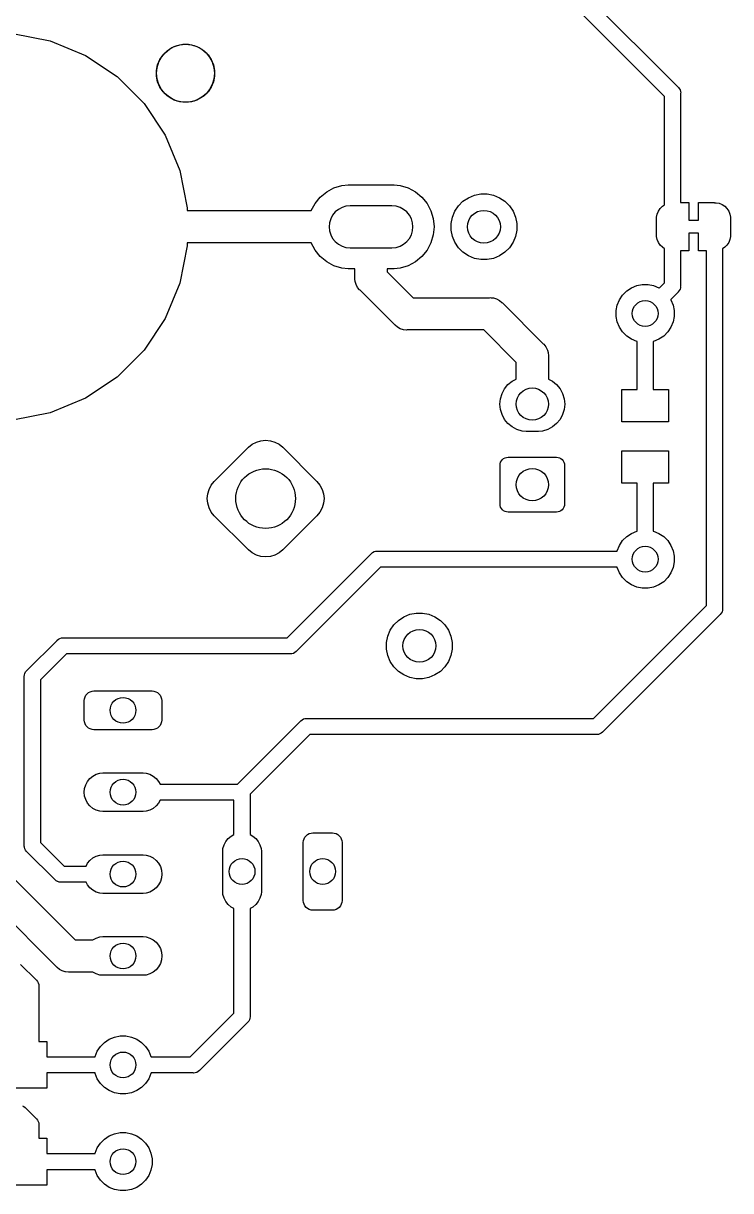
# Model space of a CAD drawing. Extents: x 5 to 6.74, y -5.6 to -2.91.
# Drawn here: x 5.875 to 6.738, y -5.508 to -4.082 of the extents above; entities that cross this region are included whole.
import ezdxf

# ---------------------------------------------------------------- set-up
doc = ezdxf.new("R2010")
doc.units = 0
doc.header["$MEASUREMENT"] = 0
doc.layers.add('BLACK', color=7, linetype='CONTINUOUS')

msp = doc.modelspace()

# ---------------------------------------------------------------- linework, layer by layer
at = {"layer": 'BLACK', "linetype": 'CONTINUOUS'}
for p, q in [((6.41872, -3.9048), (6.67394, -4.16002)), ((6.65748, -4.1714), (6.40734, -3.92126)), ((5.86185, -4.09449), (5.90749, -4.10357)), ((5.90749, -4.10357), (5.95048, -4.12137)), ((6.04527, -4.12064), (6.05021, -4.11571)), ((6.05021, -4.11571), (6.05601, -4.11183)), ((6.05601, -4.11183), (6.06246, -4.10916)), ((6.06246, -4.10916), (6.06931, -4.1078)), ((6.06931, -4.1078), (6.07629, -4.1078)), ((6.07629, -4.1078), (6.08313, -4.10916)), ((6.08313, -4.10916), (6.08958, -4.11183)), ((6.08958, -4.11183), (6.09538, -4.11571)), ((6.09538, -4.11571), (6.10032, -4.12064)), ((5.95048, -4.12137), (5.98916, -4.14722)), ((6.03736, -4.13974), (6.03872, -4.13289)), ((6.03872, -4.13289), (6.04139, -4.12644)), ((6.04139, -4.12644), (6.04527, -4.12064)), ((6.10032, -4.12064), (6.1042, -4.12644)), ((6.1042, -4.12644), (6.10687, -4.13289)), ((6.10687, -4.13289), (6.10823, -4.13974)), ((5.98916, -4.14722), (6.02207, -4.18013)), ((6.03736, -4.14672), (6.03736, -4.13974)), ((6.03872, -4.15356), (6.03736, -4.14672)), ((6.10823, -4.14672), (6.10687, -4.15356)), ((6.10823, -4.13974), (6.10823, -4.14672)), ((6.04139, -4.16001), (6.03872, -4.15356)), ((6.04527, -4.16582), (6.04139, -4.16001)), ((6.1042, -4.16001), (6.10032, -4.16582)), ((6.10687, -4.15356), (6.1042, -4.16001)), ((6.67394, -4.16002), (6.67432, -4.16033)), ((6.67432, -4.16033), (6.67462, -4.1607)), ((6.67462, -4.1607), (6.67555, -4.16183)), ((6.67555, -4.16183), (6.67646, -4.16354)), ((6.05021, -4.17075), (6.04527, -4.16582)), ((6.05601, -4.17463), (6.05021, -4.17075)), ((6.06246, -4.1773), (6.05601, -4.17463)), ((6.08958, -4.17463), (6.08313, -4.1773)), ((6.09538, -4.17075), (6.08958, -4.17463)), ((6.10032, -4.16582), (6.09538, -4.17075)), ((6.65748, -4.30388), (6.65748, -4.1714)), ((6.67646, -4.16354), (6.67702, -4.16539)), ((6.67702, -4.16539), (6.67721, -4.16732)), ((6.67721, -4.16732), (6.67717, -4.16781)), ((6.67717, -4.16781), (6.67717, -4.30118)), ((6.02207, -4.18013), (6.04792, -4.21882)), ((6.06931, -4.17866), (6.06246, -4.1773)), ((6.07629, -4.17866), (6.06931, -4.17866)), ((6.08313, -4.1773), (6.07629, -4.17866)), ((6.04792, -4.21882), (6.06573, -4.26181)), ((6.06573, -4.26181), (6.0748, -4.30744)), ((6.23726, -4.29434), (6.24505, -4.28795)), ((6.24505, -4.28795), (6.25394, -4.28319)), ((6.25394, -4.28319), (6.26359, -4.28027)), ((6.26359, -4.28027), (6.27111, -4.27953)), ((6.27111, -4.27953), (6.32732, -4.27953)), ((6.32732, -4.27953), (6.33484, -4.28027)), ((6.33484, -4.28027), (6.34448, -4.28319)), ((6.34448, -4.28319), (6.35338, -4.28795)), ((6.35338, -4.28795), (6.36117, -4.29434)), ((6.42532, -4.29217), (6.43306, -4.29063)), ((6.43306, -4.29063), (6.44096, -4.29063)), ((6.44096, -4.29063), (6.4487, -4.29217)), ((6.22611, -4.31102), (6.23086, -4.30214)), ((6.23086, -4.30214), (6.23726, -4.29434)), ((6.27362, -4.30512), (6.26863, -4.30561)), ((6.3248, -4.30512), (6.27362, -4.30512)), ((6.3298, -4.30561), (6.3248, -4.30512)), ((6.36117, -4.29434), (6.36756, -4.30214)), ((6.36756, -4.30214), (6.37232, -4.31103)), ((6.40149, -4.31172), (6.40588, -4.30516)), ((6.40588, -4.30516), (6.41146, -4.29958)), ((6.41146, -4.29958), (6.41802, -4.29519)), ((6.41802, -4.29519), (6.42532, -4.29217)), ((6.4487, -4.29217), (6.45599, -4.29519)), ((6.45599, -4.29519), (6.46256, -4.29958)), ((6.46256, -4.29958), (6.46814, -4.30516)), ((6.46814, -4.30516), (6.47253, -4.31172)), ((6.65483, -4.30565), (6.65748, -4.30388)), ((6.67717, -4.30118), (6.68701, -4.30118)), ((6.68701, -4.30118), (6.68701, -4.32283)), ((6.69882, -4.32283), (6.69882, -4.30118)), ((6.69882, -4.30118), (6.7185, -4.30118)), ((6.7185, -4.30118), (6.7185, -4.30128)), ((6.7185, -4.30128), (6.72043, -4.30128)), ((6.72043, -4.30128), (6.72422, -4.30203)), ((6.72422, -4.30203), (6.72778, -4.30351)), ((6.72778, -4.30351), (6.73099, -4.30565)), ((6.0748, -4.30744), (6.0748, -4.31102)), ((6.0748, -4.31102), (6.22611, -4.31102)), ((6.25234, -4.31649), (6.24998, -4.32092)), ((6.25553, -4.31261), (6.25234, -4.31649)), ((6.2594, -4.30943), (6.25553, -4.31261)), ((6.26383, -4.30707), (6.2594, -4.30943)), ((6.26863, -4.30561), (6.26383, -4.30707)), ((6.3346, -4.30707), (6.3298, -4.30561)), ((6.33902, -4.30943), (6.3346, -4.30707)), ((6.3429, -4.31261), (6.33902, -4.30943)), ((6.34608, -4.31649), (6.3429, -4.31261)), ((6.34845, -4.32092), (6.34608, -4.31649)), ((6.37232, -4.31103), (6.37524, -4.32068)), ((6.39693, -4.32676), (6.39847, -4.31902)), ((6.39847, -4.31902), (6.40149, -4.31172)), ((6.47253, -4.31172), (6.47555, -4.31902)), ((6.47555, -4.31902), (6.47709, -4.32676)), ((6.64773, -4.31894), (6.64849, -4.31515)), ((6.64773, -4.32087), (6.64773, -4.31894)), ((6.64849, -4.31515), (6.64996, -4.31159)), ((6.64996, -4.31159), (6.65211, -4.30838)), ((6.65211, -4.30838), (6.65483, -4.30565)), ((6.73099, -4.30565), (6.73372, -4.30838)), ((6.73372, -4.30838), (6.73586, -4.31159)), ((6.73586, -4.31159), (6.73734, -4.31515)), ((6.73734, -4.31515), (6.73809, -4.31894)), ((6.73809, -4.31894), (6.73809, -4.32087)), ((6.24852, -4.32572), (6.24803, -4.33071)), ((6.24803, -4.33071), (6.24852, -4.3357)), ((6.24998, -4.32092), (6.24852, -4.32572)), ((6.3499, -4.32572), (6.34845, -4.32092)), ((6.35039, -4.33071), (6.3499, -4.32572)), ((6.3499, -4.3357), (6.35039, -4.33071)), ((6.37524, -4.32068), (6.37623, -4.33071)), ((6.37623, -4.33071), (6.37524, -4.34074)), ((6.39693, -4.33466), (6.39693, -4.32676)), ((6.47709, -4.32676), (6.47709, -4.33466)), ((6.64764, -4.34055), (6.64764, -4.32087)), ((6.64764, -4.32087), (6.64773, -4.32087)), ((6.68701, -4.32283), (6.69882, -4.32283)), ((6.73809, -4.32087), (6.73819, -4.32087)), ((6.73819, -4.32087), (6.73819, -4.34055)), ((6.24852, -4.3357), (6.24998, -4.3405)), ((6.24998, -4.3405), (6.25234, -4.34493)), ((6.25234, -4.34493), (6.25553, -4.3488)), ((6.3429, -4.3488), (6.34608, -4.34493)), ((6.34608, -4.34493), (6.34845, -4.3405)), ((6.34845, -4.3405), (6.3499, -4.3357)), ((6.37524, -4.34074), (6.37232, -4.35039)), ((6.39847, -4.3424), (6.39693, -4.33466)), ((6.40149, -4.34969), (6.39847, -4.3424)), ((6.47555, -4.3424), (6.47253, -4.34969)), ((6.47709, -4.33466), (6.47555, -4.3424)), ((6.64773, -4.34055), (6.64764, -4.34055)), ((6.64773, -4.34248), (6.64773, -4.34055)), ((6.64849, -4.34627), (6.64773, -4.34248)), ((6.64996, -4.34983), (6.64849, -4.34627)), ((6.69882, -4.33858), (6.68701, -4.33858)), ((6.68701, -4.33858), (6.68701, -4.36024)), ((6.69882, -4.36024), (6.69882, -4.33858)), ((6.73734, -4.34627), (6.73586, -4.34983)), ((6.73809, -4.34248), (6.73734, -4.34627)), ((6.73819, -4.34055), (6.73809, -4.34055)), ((6.73809, -4.34055), (6.73809, -4.34248)), ((6.0748, -4.35397), (6.06573, -4.39961)), ((6.22611, -4.35039), (6.0748, -4.35039)), ((6.0748, -4.35039), (6.0748, -4.35397)), ((6.23086, -4.35928), (6.22611, -4.35039)), ((6.23726, -4.36707), (6.23086, -4.35928)), ((6.25553, -4.3488), (6.2594, -4.35199)), ((6.2594, -4.35199), (6.26383, -4.35435)), ((6.26383, -4.35435), (6.26863, -4.35581)), ((6.26863, -4.35581), (6.27362, -4.3563)), ((6.27362, -4.3563), (6.3248, -4.3563)), ((6.3248, -4.3563), (6.3298, -4.35581)), ((6.3298, -4.35581), (6.3346, -4.35435)), ((6.3346, -4.35435), (6.33902, -4.35199)), ((6.33902, -4.35199), (6.3429, -4.3488)), ((6.36756, -4.35928), (6.36117, -4.36707)), ((6.37232, -4.35039), (6.36756, -4.35928)), ((6.40588, -4.35626), (6.40149, -4.34969)), ((6.41146, -4.36184), (6.40588, -4.35626)), ((6.41802, -4.36623), (6.41146, -4.36184)), ((6.46256, -4.36184), (6.45599, -4.36623)), ((6.46814, -4.35626), (6.46256, -4.36184)), ((6.47253, -4.34969), (6.46814, -4.35626)), ((6.65211, -4.35304), (6.64996, -4.34983)), ((6.65483, -4.35577), (6.65211, -4.35304)), ((6.65748, -4.35754), (6.65483, -4.35577)), ((6.65748, -4.39907), (6.65748, -4.35754)), ((6.68701, -4.36024), (6.67717, -4.36024)), ((6.67717, -4.36024), (6.67717, -4.40267)), ((6.70866, -4.36024), (6.69882, -4.36024)), ((6.70866, -4.79317), (6.70866, -4.36024)), ((6.73099, -4.35577), (6.72835, -4.35754)), ((6.72835, -4.35754), (6.72835, -4.79676)), ((6.73372, -4.35304), (6.73099, -4.35577)), ((6.73586, -4.34983), (6.73372, -4.35304)), ((6.24505, -4.37347), (6.23726, -4.36707)), ((6.25394, -4.37822), (6.24505, -4.37347)), ((6.35338, -4.37347), (6.34448, -4.37822)), ((6.36117, -4.36707), (6.35338, -4.37347)), ((6.42532, -4.36925), (6.41802, -4.36623)), ((6.43306, -4.37079), (6.42532, -4.36925)), ((6.44096, -4.37079), (6.43306, -4.37079)), ((6.4487, -4.36925), (6.44096, -4.37079)), ((6.45599, -4.36623), (6.4487, -4.36925)), ((6.26359, -4.38115), (6.25394, -4.37822)), ((6.27111, -4.38189), (6.26359, -4.38115)), ((6.27953, -4.38189), (6.27111, -4.38189)), ((6.27953, -4.39273), (6.27953, -4.38189)), ((6.32732, -4.38189), (6.3189, -4.38189)), ((6.3189, -4.38189), (6.3189, -4.38555)), ((6.3189, -4.38555), (6.35067, -4.41732)), ((6.33484, -4.38115), (6.32732, -4.38189)), ((6.34448, -4.37822), (6.33484, -4.38115)), ((6.06573, -4.39961), (6.04792, -4.4426)), ((6.27943, -4.3937), (6.27953, -4.39273)), ((6.27953, -4.39467), (6.27943, -4.3937)), ((6.27981, -4.39756), (6.27953, -4.39467)), ((6.28094, -4.40127), (6.27981, -4.39756)), ((6.28277, -4.40469), (6.28094, -4.40127)), ((6.28523, -4.40769), (6.28277, -4.40469)), ((6.61707, -4.40521), (6.62352, -4.40254)), ((6.62352, -4.40254), (6.63037, -4.40118)), ((6.63037, -4.40118), (6.63735, -4.40118)), ((6.63735, -4.40118), (6.64419, -4.40254)), ((6.64419, -4.40254), (6.65064, -4.40521)), ((6.65106, -4.40549), (6.65748, -4.39907)), ((6.67702, -4.40508), (6.67646, -4.40693)), ((6.67717, -4.40363), (6.67702, -4.40508)), ((6.67717, -4.40267), (6.67721, -4.40315)), ((6.67721, -4.40315), (6.67717, -4.40363)), ((6.28598, -4.4083), (6.28523, -4.40769)), ((6.32792, -4.45024), (6.28598, -4.4083)), ((6.35067, -4.41732), (6.44391, -4.41732)), ((6.44391, -4.41732), (6.44488, -4.41723)), ((6.44488, -4.41723), (6.44585, -4.41732)), ((6.44585, -4.41732), (6.44874, -4.41761)), ((6.44874, -4.41761), (6.45245, -4.41873)), ((6.45245, -4.41873), (6.45587, -4.42056)), ((6.60246, -4.41983), (6.60634, -4.41403)), ((6.60634, -4.41403), (6.61127, -4.40909)), ((6.61127, -4.40909), (6.61707, -4.40521)), ((6.65064, -4.40521), (6.65106, -4.40549)), ((6.67394, -4.41045), (6.66498, -4.41941)), ((6.67432, -4.41014), (6.67394, -4.41045)), ((6.67555, -4.40864), (6.67432, -4.41014)), ((6.67646, -4.40693), (6.67555, -4.40864)), ((6.45587, -4.42056), (6.45887, -4.42302)), ((6.45887, -4.42302), (6.45949, -4.42377)), ((6.45949, -4.42377), (6.5093, -4.47359)), ((6.59843, -4.43312), (6.59979, -4.42628)), ((6.59843, -4.4401), (6.59843, -4.43312)), ((6.59979, -4.42628), (6.60246, -4.41983)), ((6.66498, -4.41941), (6.66526, -4.41983)), ((6.66526, -4.41983), (6.66793, -4.42628)), ((6.66793, -4.42628), (6.66929, -4.43312)), ((6.66929, -4.43312), (6.66929, -4.4401)), ((6.04792, -4.4426), (6.02207, -4.48129)), ((6.59979, -4.44695), (6.59843, -4.4401)), ((6.60246, -4.4534), (6.59979, -4.44695)), ((6.66793, -4.44695), (6.66526, -4.4534)), ((6.66929, -4.4401), (6.66793, -4.44695)), ((6.32853, -4.45099), (6.32792, -4.45024)), ((6.33153, -4.45345), (6.32853, -4.45099)), ((6.33495, -4.45528), (6.33153, -4.45345)), ((6.33866, -4.45641), (6.33495, -4.45528)), ((6.34252, -4.45679), (6.33866, -4.45641)), ((6.34349, -4.45669), (6.34252, -4.45679)), ((6.43673, -4.45669), (6.34349, -4.45669)), ((6.47638, -4.49634), (6.43673, -4.45669)), ((6.60634, -4.4592), (6.60246, -4.4534)), ((6.61127, -4.46414), (6.60634, -4.4592)), ((6.66138, -4.4592), (6.65645, -4.46414)), ((6.66526, -4.4534), (6.66138, -4.4592)), ((6.5093, -4.47359), (6.51005, -4.4742)), ((6.51005, -4.4742), (6.51251, -4.4772)), ((6.61707, -4.46801), (6.61127, -4.46414)), ((6.62352, -4.47069), (6.61707, -4.46801)), ((6.62402, -4.47078), (6.62352, -4.47069)), ((6.62402, -4.52953), (6.62402, -4.47078)), ((6.64419, -4.47069), (6.6437, -4.47078)), ((6.6437, -4.47078), (6.6437, -4.52953)), ((6.65064, -4.46801), (6.64419, -4.47069)), ((6.65645, -4.46414), (6.65064, -4.46801)), ((6.02207, -4.48129), (5.98916, -4.51419)), ((6.51251, -4.4772), (6.51434, -4.48062)), ((6.51434, -4.48062), (6.51454, -4.48129)), ((6.51454, -4.48129), (6.51546, -4.48433)), ((6.51546, -4.48433), (6.51584, -4.48819)), ((6.51584, -4.48819), (6.51575, -4.48916)), ((6.51575, -4.48916), (6.51575, -4.51666)), ((6.47638, -4.51666), (6.47638, -4.49634)), ((5.98916, -4.51419), (5.95048, -4.54004)), ((6.47148, -4.51928), (6.47638, -4.51666)), ((6.51575, -4.51666), (6.52065, -4.51928)), ((6.45909, -4.53438), (6.4622, -4.52856)), ((6.4622, -4.52856), (6.46638, -4.52347)), ((6.46638, -4.52347), (6.47148, -4.51928)), ((6.52065, -4.51928), (6.52575, -4.52347)), ((6.52575, -4.52347), (6.52993, -4.52856)), ((6.52993, -4.52856), (6.53304, -4.53438)), ((6.60531, -4.5689), (6.60531, -4.52953)), ((6.60531, -4.52953), (6.62402, -4.52953)), ((6.6437, -4.52953), (6.6624, -4.52953)), ((6.6624, -4.52953), (6.6624, -4.5689)), ((5.95048, -4.54004), (5.90749, -4.55785)), ((6.45653, -4.54724), (6.45718, -4.54068)), ((6.45718, -4.5538), (6.45653, -4.54724)), ((6.45718, -4.54068), (6.45909, -4.53438)), ((6.53304, -4.53438), (6.53495, -4.54068)), ((6.53495, -4.54068), (6.53559, -4.54724)), ((6.53559, -4.54724), (6.53495, -4.5538)), ((5.90749, -4.55785), (5.86185, -4.56693)), ((6.45909, -4.56011), (6.45718, -4.5538)), ((6.4622, -4.56593), (6.45909, -4.56011)), ((6.53304, -4.56011), (6.52993, -4.56593)), ((6.53495, -4.5538), (6.53304, -4.56011)), ((6.46638, -4.57102), (6.4622, -4.56593)), ((6.47148, -4.5752), (6.46638, -4.57102)), ((6.47729, -4.57831), (6.47148, -4.5752)), ((6.52065, -4.5752), (6.51484, -4.57831)), ((6.52575, -4.57102), (6.52065, -4.5752)), ((6.52993, -4.56593), (6.52575, -4.57102)), ((6.6624, -4.5689), (6.60531, -4.5689)), ((6.4836, -4.58022), (6.47729, -4.57831)), ((6.48851, -4.58071), (6.4836, -4.58022)), ((6.50361, -4.58071), (6.48851, -4.58071)), ((6.50853, -4.58022), (6.50361, -4.58071)), ((6.51484, -4.57831), (6.50853, -4.58022)), ((6.10792, -4.64181), (6.14968, -4.60005)), ((6.14968, -4.60005), (6.15416, -4.59638)), ((6.15416, -4.59638), (6.15926, -4.59365)), ((6.15926, -4.59365), (6.1648, -4.59197)), ((6.1648, -4.59197), (6.17056, -4.5914)), ((6.17056, -4.5914), (6.17632, -4.59197)), ((6.17632, -4.59197), (6.18186, -4.59365)), ((6.18186, -4.59365), (6.18697, -4.59638)), ((6.18697, -4.59638), (6.19144, -4.60005)), ((6.19144, -4.60005), (6.2332, -4.64181)), ((6.60531, -4.6437), (6.60531, -4.60433)), ((6.60531, -4.60433), (6.6624, -4.60433)), ((6.6624, -4.60433), (6.6624, -4.6437)), ((6.45688, -4.62013), (6.45744, -4.61828)), ((6.45744, -4.61828), (6.45835, -4.61658)), ((6.45835, -4.61658), (6.45958, -4.61509)), ((6.45958, -4.61509), (6.46107, -4.61386)), ((6.46107, -4.61386), (6.46277, -4.61295)), ((6.46277, -4.61295), (6.46462, -4.61239)), ((6.46462, -4.61239), (6.46654, -4.6122)), ((6.46654, -4.6122), (6.52559, -4.6122)), ((6.52559, -4.6122), (6.52751, -4.61239)), ((6.52751, -4.61239), (6.52936, -4.61295)), ((6.52936, -4.61295), (6.53106, -4.61386)), ((6.53106, -4.61386), (6.53255, -4.61509)), ((6.53255, -4.61509), (6.53377, -4.61658)), ((6.53377, -4.61658), (6.53468, -4.61828)), ((6.53468, -4.61828), (6.53524, -4.62013)), ((6.45669, -4.62205), (6.45688, -4.62013)), ((6.45669, -4.66929), (6.45669, -4.62205)), ((6.53524, -4.62013), (6.53543, -4.62205)), ((6.53543, -4.62205), (6.53543, -4.66929)), ((6.10152, -4.65139), (6.10425, -4.64628)), ((6.10425, -4.64628), (6.10792, -4.64181)), ((6.2332, -4.64181), (6.23687, -4.64628)), ((6.23687, -4.64628), (6.2396, -4.65139)), ((6.62402, -4.6437), (6.60531, -4.6437)), ((6.62402, -4.70244), (6.62402, -4.6437)), ((6.6624, -4.6437), (6.6437, -4.6437)), ((6.6437, -4.6437), (6.6437, -4.70244)), ((6.09928, -4.66269), (6.09984, -4.65693)), ((6.09984, -4.65693), (6.10152, -4.65139)), ((6.2396, -4.65139), (6.24128, -4.65693)), ((6.24128, -4.65693), (6.24185, -4.66269)), ((6.09984, -4.66845), (6.09928, -4.66269)), ((6.10152, -4.67399), (6.09984, -4.66845)), ((6.10425, -4.67909), (6.10152, -4.67399)), ((6.2396, -4.67399), (6.23687, -4.67909)), ((6.24128, -4.66845), (6.2396, -4.67399)), ((6.24185, -4.66269), (6.24128, -4.66845)), ((6.45688, -4.67121), (6.45669, -4.66929)), ((6.45744, -4.67306), (6.45688, -4.67121)), ((6.45835, -4.67476), (6.45744, -4.67306)), ((6.45958, -4.67625), (6.45835, -4.67476)), ((6.53377, -4.67476), (6.53255, -4.67625)), ((6.53468, -4.67306), (6.53377, -4.67476)), ((6.53524, -4.67121), (6.53468, -4.67306)), ((6.53543, -4.66929), (6.53524, -4.67121)), ((6.10792, -4.68357), (6.10425, -4.67909)), ((6.14968, -4.72532), (6.10792, -4.68357)), ((6.2332, -4.68357), (6.19144, -4.72532)), ((6.23687, -4.67909), (6.2332, -4.68357)), ((6.46107, -4.67748), (6.45958, -4.67625)), ((6.46277, -4.67838), (6.46107, -4.67748)), ((6.46462, -4.67894), (6.46277, -4.67838)), ((6.46654, -4.67913), (6.46462, -4.67894)), ((6.52559, -4.67913), (6.46654, -4.67913)), ((6.52751, -4.67894), (6.52559, -4.67913)), ((6.52936, -4.67838), (6.52751, -4.67894)), ((6.53106, -4.67748), (6.52936, -4.67838)), ((6.53255, -4.67625), (6.53106, -4.67748)), ((6.61707, -4.70521), (6.62352, -4.70254)), ((6.62352, -4.70254), (6.62402, -4.70244)), ((6.6437, -4.70244), (6.64419, -4.70254)), ((6.64419, -4.70254), (6.65064, -4.70521)), ((6.60246, -4.71983), (6.60634, -4.71403)), ((6.60634, -4.71403), (6.61127, -4.70909)), ((6.61127, -4.70909), (6.61707, -4.70521)), ((6.65064, -4.70521), (6.65645, -4.70909)), ((6.65645, -4.70909), (6.66138, -4.71403)), ((6.66138, -4.71403), (6.66526, -4.71983)), ((6.15416, -4.729), (6.14968, -4.72532)), ((6.15926, -4.73173), (6.15416, -4.729)), ((6.1648, -4.73341), (6.15926, -4.73173)), ((6.18186, -4.73173), (6.17632, -4.73341)), ((6.18697, -4.729), (6.18186, -4.73173)), ((6.19144, -4.72532), (6.18697, -4.729)), ((6.19671, -4.83268), (6.29939, -4.73)), ((6.29939, -4.73), (6.2997, -4.72962)), ((6.2997, -4.72962), (6.3012, -4.72839)), ((6.3012, -4.72839), (6.30291, -4.72748)), ((6.30291, -4.72748), (6.30476, -4.72691)), ((6.30476, -4.72691), (6.30621, -4.72677)), ((6.30621, -4.72677), (6.30669, -4.72672)), ((6.30621, -4.72677), (6.30621, -4.72677)), ((6.30669, -4.72672), (6.30718, -4.72677)), ((6.30718, -4.72677), (6.59969, -4.72677)), ((6.59969, -4.72677), (6.59979, -4.72628)), ((6.59979, -4.72628), (6.60246, -4.71983)), ((6.66526, -4.71983), (6.66793, -4.72628)), ((6.66793, -4.72628), (6.66929, -4.73312)), ((6.17056, -4.73397), (6.1648, -4.73341)), ((6.17632, -4.73341), (6.17056, -4.73397)), ((6.31077, -4.74646), (6.20809, -4.84914)), ((6.59969, -4.74646), (6.31077, -4.74646)), ((6.59979, -4.74695), (6.59969, -4.74646)), ((6.60246, -4.7534), (6.59979, -4.74695)), ((6.66793, -4.74695), (6.66526, -4.7534)), ((6.66929, -4.7401), (6.66793, -4.74695)), ((6.66929, -4.73312), (6.66929, -4.7401)), ((6.60634, -4.7592), (6.60246, -4.7534)), ((6.61127, -4.76414), (6.60634, -4.7592)), ((6.66138, -4.7592), (6.65645, -4.76414)), ((6.66526, -4.7534), (6.66138, -4.7592)), ((6.61707, -4.76801), (6.61127, -4.76414)), ((6.62352, -4.77069), (6.61707, -4.76801)), ((6.63037, -4.77205), (6.62352, -4.77069)), ((6.63735, -4.77205), (6.63037, -4.77205)), ((6.64419, -4.77069), (6.63735, -4.77205)), ((6.65064, -4.76801), (6.64419, -4.77069)), ((6.65645, -4.76414), (6.65064, -4.76801)), ((6.33928, -4.807), (6.34658, -4.80398)), ((6.34658, -4.80398), (6.35432, -4.80244)), ((6.35432, -4.80244), (6.36222, -4.80244)), ((6.36222, -4.80244), (6.36996, -4.80398)), ((6.36996, -4.80398), (6.37725, -4.807)), ((6.57073, -4.9311), (6.70866, -4.79317)), ((6.7255, -4.80424), (6.72512, -4.80455)), ((6.72673, -4.80274), (6.7255, -4.80424)), ((6.72764, -4.80103), (6.72673, -4.80274)), ((6.7282, -4.79917), (6.72764, -4.80103)), ((6.72835, -4.79773), (6.7282, -4.79917)), ((6.72835, -4.79676), (6.72839, -4.79724)), ((6.72839, -4.79724), (6.72835, -4.79773)), ((6.32275, -4.82354), (6.32714, -4.81697)), ((6.32714, -4.81697), (6.33272, -4.81139)), ((6.33272, -4.81139), (6.33928, -4.807)), ((6.37725, -4.807), (6.38382, -4.81139)), ((6.38382, -4.81139), (6.3894, -4.81697)), ((6.3894, -4.81697), (6.39379, -4.82354)), ((6.72512, -4.80455), (6.5821, -4.94756)), ((5.91944, -4.83338), (5.9213, -4.83282)), ((5.9213, -4.83282), (5.92323, -4.83263)), ((5.92323, -4.83263), (5.92371, -4.83268)), ((5.92371, -4.83268), (6.19671, -4.83268)), ((6.31819, -4.83857), (6.31973, -4.83083)), ((6.31973, -4.83083), (6.32275, -4.82354)), ((6.39379, -4.82354), (6.39681, -4.83083)), ((6.39681, -4.83083), (6.39835, -4.83857)), ((5.87921, -4.87262), (5.91593, -4.8359)), ((5.91593, -4.8359), (5.91623, -4.83553)), ((5.91623, -4.83553), (5.91773, -4.8343)), ((5.91773, -4.8343), (5.91944, -4.83338)), ((6.31819, -4.84647), (6.31819, -4.83857)), ((6.31973, -4.85421), (6.31819, -4.84647)), ((6.39835, -4.84647), (6.39681, -4.85421)), ((6.39835, -4.83857), (6.39835, -4.84647)), ((5.92731, -4.85236), (5.89567, -4.884)), ((6.2003, -4.85236), (5.92731, -4.85236)), ((6.20079, -4.85241), (6.2003, -4.85236)), ((6.20272, -4.85222), (6.20079, -4.85241)), ((6.20457, -4.85166), (6.20272, -4.85222)), ((6.20628, -4.85074), (6.20457, -4.85166)), ((6.20778, -4.84951), (6.20628, -4.85074)), ((6.20809, -4.84914), (6.20778, -4.84951)), ((6.32275, -4.8615), (6.31973, -4.85421)), ((6.39681, -4.85421), (6.39379, -4.8615)), ((5.87669, -4.87614), (5.8776, -4.87443)), ((5.8776, -4.87443), (5.87883, -4.87293)), ((5.87883, -4.87293), (5.87921, -4.87262)), ((6.32714, -4.86807), (6.32275, -4.8615)), ((6.33272, -4.87365), (6.32714, -4.86807)), ((6.33928, -4.87804), (6.33272, -4.87365)), ((6.38382, -4.87365), (6.37725, -4.87804)), ((6.3894, -4.86807), (6.38382, -4.87365)), ((6.39379, -4.8615), (6.3894, -4.86807)), ((5.87594, -4.87992), (5.87613, -4.87799)), ((5.87598, -4.8804), (5.87594, -4.87992)), ((5.87598, -5.08613), (5.87598, -4.8804)), ((5.87613, -4.87799), (5.87669, -4.87614)), ((5.89567, -4.884), (5.89567, -5.08254)), ((6.34658, -4.88106), (6.33928, -4.87804)), ((6.35432, -4.8826), (6.34658, -4.88106)), ((6.36222, -4.8826), (6.35432, -4.8826)), ((6.36996, -4.88106), (6.36222, -4.8826)), ((6.37725, -4.87804), (6.36996, -4.88106)), ((5.95011, -4.90493), (5.9512, -4.90289)), ((5.9512, -4.90289), (5.95267, -4.9011)), ((5.95267, -4.9011), (5.95446, -4.89963)), ((5.95446, -4.89963), (5.9565, -4.89854)), ((5.9565, -4.89854), (5.95872, -4.89786)), ((5.95872, -4.89786), (5.96102, -4.89764)), ((5.96102, -4.89764), (6.03189, -4.89764)), ((6.03189, -4.89764), (6.03419, -4.89786)), ((6.03419, -4.89786), (6.03641, -4.89854)), ((6.03641, -4.89854), (6.03845, -4.89963)), ((6.03845, -4.89963), (6.04024, -4.9011)), ((6.04024, -4.9011), (6.04171, -4.90289)), ((6.04171, -4.90289), (6.0428, -4.90493)), ((5.94921, -4.90945), (5.94944, -4.90714)), ((5.94921, -4.93307), (5.94921, -4.90945)), ((5.94944, -4.90714), (5.95011, -4.90493)), ((6.0428, -4.90493), (6.04347, -4.90714)), ((6.04347, -4.90714), (6.0437, -4.90945)), ((6.0437, -4.90945), (6.0437, -4.93307)), ((6.21498, -4.93272), (6.21669, -4.93181)), ((6.21669, -4.93181), (6.21854, -4.93124)), ((6.21854, -4.93124), (6.22047, -4.93105)), ((6.22047, -4.93105), (6.22096, -4.9311)), ((6.22096, -4.9311), (6.57073, -4.9311)), ((5.94944, -4.93538), (5.94921, -4.93307)), ((5.95011, -4.93759), (5.94944, -4.93538)), ((5.9512, -4.93963), (5.95011, -4.93759)), ((5.95267, -4.94142), (5.9512, -4.93963)), ((5.95446, -4.94289), (5.95267, -4.94142)), ((5.9565, -4.94398), (5.95446, -4.94289)), ((5.95872, -4.94465), (5.9565, -4.94398)), ((5.96102, -4.94488), (5.95872, -4.94465)), ((6.03189, -4.94488), (5.96102, -4.94488)), ((6.03419, -4.94465), (6.03189, -4.94488)), ((6.03641, -4.94398), (6.03419, -4.94465)), ((6.03845, -4.94289), (6.03641, -4.94398)), ((6.04024, -4.94142), (6.03845, -4.94289)), ((6.04171, -4.93963), (6.04024, -4.94142)), ((6.0428, -4.93759), (6.04171, -4.93963)), ((6.04347, -4.93538), (6.0428, -4.93759)), ((6.0437, -4.93307), (6.04347, -4.93538)), ((6.13608, -5.01142), (6.21317, -4.93433)), ((6.21317, -4.93433), (6.21348, -4.93395)), ((6.21348, -4.93395), (6.21498, -4.93272)), ((6.22455, -4.95079), (6.15157, -5.02376)), ((6.57432, -4.95079), (6.22455, -4.95079)), ((6.5748, -4.95083), (6.57432, -4.95079)), ((6.57673, -4.95064), (6.5748, -4.95083)), ((6.57859, -4.95008), (6.57673, -4.95064)), ((6.5803, -4.94917), (6.57859, -4.95008)), ((6.5818, -4.94794), (6.5803, -4.94917)), ((6.5821, -4.94756), (6.5818, -4.94794)), ((5.95605, -5.00448), (5.95965, -5.00152)), ((5.95965, -5.00152), (5.96375, -4.99933)), ((5.96375, -4.99933), (5.9682, -4.99798)), ((5.9682, -4.99798), (5.97167, -4.99764)), ((5.97167, -4.99764), (6.02124, -4.99764)), ((6.02124, -4.99764), (6.02471, -4.99798)), ((6.02471, -4.99798), (6.02916, -4.99933)), ((6.02916, -4.99933), (6.03327, -5.00152)), ((6.03327, -5.00152), (6.03686, -5.00448)), ((5.9491, -5.02126), (5.94955, -5.01663)), ((5.94955, -5.01663), (5.95091, -5.01218)), ((5.95091, -5.01218), (5.9531, -5.00807)), ((5.9531, -5.00807), (5.95605, -5.00448)), ((6.03686, -5.00448), (6.03981, -5.00807)), ((6.03981, -5.00807), (6.0416, -5.01142)), ((6.0416, -5.01142), (6.13608, -5.01142)), ((5.94955, -5.02589), (5.9491, -5.02126)), ((5.95091, -5.03034), (5.94955, -5.02589)), ((5.9531, -5.03445), (5.95091, -5.03034)), ((6.0416, -5.0311), (6.03981, -5.03445)), ((6.13189, -5.0311), (6.0416, -5.0311)), ((6.13189, -5.07296), (6.13189, -5.0311)), ((6.15157, -5.02376), (6.15157, -5.07296)), ((5.95605, -5.03804), (5.9531, -5.03445)), ((5.95965, -5.041), (5.95605, -5.03804)), ((5.96375, -5.04319), (5.95965, -5.041)), ((5.9682, -5.04454), (5.96375, -5.04319)), ((5.97167, -5.04488), (5.9682, -5.04454)), ((6.02124, -5.04488), (5.97167, -5.04488)), ((6.02471, -5.04454), (6.02124, -5.04488)), ((6.02916, -5.04319), (6.02471, -5.04454)), ((6.03327, -5.041), (6.02916, -5.04319)), ((6.03686, -5.03804), (6.03327, -5.041)), ((6.03981, -5.03445), (6.03686, -5.03804)), ((6.12495, -5.0777), (6.12855, -5.07475)), ((6.12855, -5.07475), (6.13189, -5.07296)), ((6.15157, -5.07296), (6.15492, -5.07475)), ((6.15492, -5.07475), (6.15852, -5.0777)), ((6.21853, -5.07612), (6.21999, -5.07433)), ((6.21999, -5.07433), (6.22178, -5.07286)), ((6.22178, -5.07286), (6.22383, -5.07177)), ((6.22383, -5.07177), (6.22604, -5.07109)), ((6.22604, -5.07109), (6.22835, -5.07087)), ((6.22835, -5.07087), (6.25197, -5.07087)), ((6.25197, -5.07087), (6.25427, -5.07109)), ((6.25427, -5.07109), (6.25649, -5.07177)), ((6.25649, -5.07177), (6.25853, -5.07286)), ((6.25853, -5.07286), (6.26032, -5.07433)), ((6.26032, -5.07433), (6.26179, -5.07612)), ((5.87594, -5.08661), (5.87598, -5.08613)), ((5.87598, -5.0871), (5.87594, -5.08661)), ((5.87613, -5.08854), (5.87598, -5.0871)), ((5.87669, -5.0904), (5.87613, -5.08854)), ((5.89567, -5.08254), (5.92455, -5.11142)), ((6.11845, -5.08986), (6.1198, -5.0854)), ((6.1198, -5.0854), (6.122, -5.0813)), ((6.122, -5.0813), (6.12495, -5.0777)), ((6.15852, -5.0777), (6.16147, -5.0813)), ((6.16147, -5.0813), (6.16366, -5.0854)), ((6.16366, -5.0854), (6.16501, -5.08986)), ((6.21654, -5.08268), (6.21676, -5.08037)), ((6.21654, -5.15354), (6.21654, -5.08268)), ((6.21676, -5.08037), (6.21743, -5.07816)), ((6.21743, -5.07816), (6.21853, -5.07612)), ((6.26179, -5.07612), (6.26288, -5.07816)), ((6.26288, -5.07816), (6.26355, -5.08037)), ((6.26355, -5.08037), (6.26378, -5.08268)), ((6.26378, -5.08268), (6.26378, -5.15354)), ((5.8776, -5.09211), (5.87669, -5.0904)), ((5.87883, -5.09361), (5.8776, -5.09211)), ((5.87921, -5.09392), (5.87883, -5.09361)), ((5.91317, -5.12788), (5.87921, -5.09392)), ((5.95605, -5.10448), (5.95965, -5.10152)), ((5.95965, -5.10152), (5.96375, -5.09933)), ((5.96375, -5.09933), (5.9682, -5.09798)), ((5.9682, -5.09798), (5.97167, -5.09764)), ((5.97167, -5.09764), (6.02124, -5.09764)), ((6.02124, -5.09764), (6.02471, -5.09798)), ((6.02471, -5.09798), (6.02916, -5.09933)), ((6.02916, -5.09933), (6.03327, -5.10152)), ((6.03327, -5.10152), (6.03686, -5.10448)), ((6.11811, -5.09333), (6.11845, -5.08986)), ((6.11811, -5.14289), (6.11811, -5.09333)), ((6.16501, -5.08986), (6.16535, -5.09333)), ((6.16535, -5.09333), (6.16535, -5.14289)), ((5.84646, -5.10996), (5.93808, -5.20157)), ((5.92455, -5.11142), (5.95131, -5.11142)), ((5.95131, -5.11142), (5.9531, -5.10807)), ((5.9531, -5.10807), (5.95605, -5.10448)), ((6.03686, -5.10448), (6.03981, -5.10807)), ((6.03981, -5.10807), (6.04201, -5.11218)), ((6.04201, -5.11218), (6.04336, -5.11663)), ((6.04336, -5.11663), (6.04382, -5.12126)), ((5.91348, -5.12825), (5.91317, -5.12788)), ((5.91498, -5.12948), (5.91348, -5.12825)), ((5.91659, -5.13034), (5.91498, -5.12948)), ((5.91669, -5.1304), (5.91659, -5.13034)), ((5.91854, -5.13096), (5.91669, -5.1304)), ((5.92047, -5.13115), (5.91854, -5.13096)), ((5.92096, -5.1311), (5.92047, -5.13115)), ((5.95131, -5.1311), (5.92096, -5.1311)), ((5.9531, -5.13445), (5.95131, -5.1311)), ((6.04201, -5.13034), (6.03981, -5.13445)), ((6.04336, -5.12589), (6.04201, -5.13034)), ((6.04382, -5.12126), (6.04336, -5.12589)), ((5.91532, -5.2345), (5.81354, -5.13271)), ((5.95605, -5.13804), (5.9531, -5.13445)), ((5.95965, -5.141), (5.95605, -5.13804)), ((5.96375, -5.14319), (5.95965, -5.141)), ((5.9682, -5.14454), (5.96375, -5.14319)), ((5.97167, -5.14488), (5.9682, -5.14454)), ((6.02124, -5.14488), (5.97167, -5.14488)), ((6.02471, -5.14454), (6.02124, -5.14488)), ((6.02916, -5.14319), (6.02471, -5.14454)), ((6.03327, -5.141), (6.02916, -5.14319)), ((6.03686, -5.13804), (6.03327, -5.141)), ((6.03981, -5.13445), (6.03686, -5.13804)), ((6.11845, -5.14636), (6.11811, -5.14289)), ((6.1198, -5.15082), (6.11845, -5.14636)), ((6.16501, -5.14636), (6.16366, -5.15082)), ((6.16535, -5.14289), (6.16501, -5.14636)), ((6.122, -5.15492), (6.1198, -5.15082)), ((6.12495, -5.15852), (6.122, -5.15492)), ((6.12855, -5.16147), (6.12495, -5.15852)), ((6.15852, -5.15852), (6.15492, -5.16147)), ((6.16147, -5.15492), (6.15852, -5.15852)), ((6.16366, -5.15082), (6.16147, -5.15492)), ((6.21676, -5.15585), (6.21654, -5.15354)), ((6.21743, -5.15806), (6.21676, -5.15585)), ((6.21853, -5.16011), (6.21743, -5.15806)), ((6.21999, -5.16189), (6.21853, -5.16011)), ((6.26179, -5.16011), (6.26032, -5.16189)), ((6.26288, -5.15806), (6.26179, -5.16011)), ((6.26355, -5.15585), (6.26288, -5.15806)), ((6.26378, -5.15354), (6.26355, -5.15585)), ((6.13189, -5.16326), (6.12855, -5.16147)), ((6.13189, -5.2912), (6.13189, -5.16326)), ((6.15492, -5.16147), (6.15157, -5.16326)), ((6.15157, -5.16326), (6.15157, -5.29479)), ((6.22178, -5.16336), (6.21999, -5.16189)), ((6.22383, -5.16446), (6.22178, -5.16336)), ((6.22604, -5.16513), (6.22383, -5.16446)), ((6.22835, -5.16535), (6.22604, -5.16513)), ((6.25197, -5.16535), (6.22835, -5.16535)), ((6.25427, -5.16513), (6.25197, -5.16535)), ((6.25649, -5.16446), (6.25427, -5.16513)), ((6.25853, -5.16336), (6.25649, -5.16446)), ((6.26032, -5.16189), (6.25853, -5.16336)), ((5.93808, -5.20157), (5.95959, -5.20157)), ((5.95959, -5.20157), (5.95965, -5.20152)), ((5.95965, -5.20152), (5.96375, -5.19933)), ((5.96375, -5.19933), (5.9682, -5.19798)), ((5.9682, -5.19798), (5.97167, -5.19764)), ((5.97167, -5.19764), (6.02124, -5.19764)), ((6.02124, -5.19764), (6.02471, -5.19798)), ((6.02471, -5.19798), (6.02916, -5.19933)), ((6.02916, -5.19933), (6.03327, -5.20152)), ((6.03327, -5.20152), (6.03686, -5.20448)), ((6.03686, -5.20448), (6.03981, -5.20807)), ((6.03981, -5.20807), (6.04201, -5.21218)), ((6.04201, -5.21218), (6.04336, -5.21663)), ((6.04336, -5.21663), (6.04382, -5.22126)), ((5.87148, -5.23157), (5.89048, -5.25057)), ((6.04201, -5.23034), (6.03981, -5.23445)), ((6.04336, -5.22589), (6.04201, -5.23034)), ((6.04382, -5.22126), (6.04336, -5.22589)), ((5.91593, -5.23525), (5.91532, -5.2345)), ((5.91893, -5.23771), (5.91593, -5.23525)), ((5.92235, -5.23953), (5.91893, -5.23771)), ((5.92576, -5.24057), (5.92235, -5.23953)), ((5.92606, -5.24066), (5.92576, -5.24057)), ((5.92992, -5.24104), (5.92606, -5.24066)), ((5.93089, -5.24094), (5.92992, -5.24104)), ((5.95959, -5.24094), (5.93089, -5.24094)), ((5.95965, -5.241), (5.95959, -5.24094)), ((5.96375, -5.24319), (5.95965, -5.241)), ((5.9682, -5.24454), (5.96375, -5.24319)), ((5.97167, -5.24488), (5.9682, -5.24454)), ((6.02124, -5.24488), (5.97167, -5.24488)), ((6.02471, -5.24454), (6.02124, -5.24488)), ((6.02916, -5.24319), (6.02471, -5.24454)), ((6.03327, -5.241), (6.02916, -5.24319)), ((6.03686, -5.23804), (6.03327, -5.241)), ((6.03981, -5.23445), (6.03686, -5.23804)), ((5.89048, -5.25057), (5.89085, -5.25088)), ((5.89085, -5.25088), (5.89208, -5.25238)), ((5.89208, -5.25238), (5.89248, -5.25313)), ((5.89248, -5.25313), (5.893, -5.25409)), ((5.893, -5.25409), (5.89356, -5.25594)), ((5.89356, -5.25594), (5.89375, -5.25787)), ((5.89375, -5.25787), (5.8937, -5.25836)), ((5.8937, -5.25836), (5.8937, -5.32579)), ((6.0786, -5.34449), (6.13189, -5.2912)), ((6.14835, -5.30258), (6.08998, -5.36095)), ((6.14873, -5.30227), (6.14835, -5.30258)), ((6.14996, -5.30077), (6.14873, -5.30227)), ((6.15087, -5.29906), (6.14996, -5.30077)), ((6.15143, -5.29721), (6.15087, -5.29906)), ((6.15157, -5.29576), (6.15143, -5.29721)), ((6.15157, -5.29479), (6.15162, -5.29528)), ((6.15162, -5.29528), (6.15157, -5.29576)), ((6.15157, -5.29576), (6.15157, -5.29576)), ((5.8937, -5.32579), (5.90354, -5.32579)), ((5.90354, -5.32579), (5.90354, -5.34449)), ((5.96506, -5.33755), (5.96893, -5.33174)), ((5.96893, -5.33174), (5.97387, -5.32681)), ((5.97387, -5.32681), (5.97967, -5.32293)), ((5.97967, -5.32293), (5.98612, -5.32026)), ((5.98612, -5.32026), (5.99297, -5.3189)), ((5.99297, -5.3189), (5.99995, -5.3189)), ((5.99995, -5.3189), (6.00679, -5.32026)), ((6.00679, -5.32026), (6.01324, -5.32293)), ((6.01324, -5.32293), (6.01904, -5.32681)), ((6.01904, -5.32681), (6.02398, -5.33174)), ((6.02398, -5.33174), (6.02786, -5.33755)), ((5.90354, -5.34449), (5.96229, -5.34449)), ((5.96229, -5.34449), (5.96239, -5.344)), ((5.96239, -5.344), (5.96506, -5.33755)), ((6.02786, -5.33755), (6.03053, -5.344)), ((6.03053, -5.344), (6.03063, -5.34449)), ((6.03063, -5.34449), (6.0786, -5.34449)), ((5.96229, -5.36417), (5.90354, -5.36417)), ((5.90354, -5.36417), (5.90354, -5.38287)), ((5.96239, -5.36467), (5.96229, -5.36417)), ((5.96506, -5.37111), (5.96239, -5.36467)), ((5.96893, -5.37692), (5.96506, -5.37111)), ((6.02786, -5.37111), (6.02398, -5.37692)), ((6.03053, -5.36467), (6.02786, -5.37111)), ((6.03063, -5.36417), (6.03053, -5.36467)), ((6.08219, -5.36417), (6.03063, -5.36417)), ((6.08268, -5.36422), (6.08219, -5.36417)), ((6.08461, -5.36403), (6.08268, -5.36422)), ((6.08646, -5.36347), (6.08461, -5.36403)), ((6.08817, -5.36255), (6.08646, -5.36347)), ((6.08967, -5.36132), (6.08817, -5.36255)), ((6.08998, -5.36095), (6.08967, -5.36132)), ((5.90354, -5.38287), (5.86417, -5.38287)), ((5.97387, -5.38185), (5.96893, -5.37692)), ((5.97967, -5.38573), (5.97387, -5.38185)), ((5.98612, -5.3884), (5.97967, -5.38573)), ((5.99297, -5.38976), (5.98612, -5.3884)), ((6.00679, -5.3884), (5.99995, -5.38976)), ((6.01324, -5.38573), (6.00679, -5.3884)), ((6.01904, -5.38185), (6.01324, -5.38573)), ((6.02398, -5.37692), (6.01904, -5.38185)), ((5.99995, -5.38976), (5.99297, -5.38976)), ((5.87386, -5.40425), (5.87557, -5.40516)), ((5.87557, -5.40516), (5.87707, -5.40639)), ((5.87707, -5.40639), (5.87738, -5.40677)), ((5.87738, -5.40677), (5.89048, -5.41986)), ((5.89048, -5.41986), (5.89085, -5.42017)), ((5.89085, -5.42017), (5.89203, -5.42161)), ((5.89203, -5.42161), (5.89208, -5.42167)), ((5.89208, -5.42167), (5.893, -5.42338)), ((5.893, -5.42338), (5.89356, -5.42524)), ((5.89356, -5.42524), (5.89375, -5.42717)), ((5.89375, -5.42717), (5.8937, -5.42765)), ((5.8937, -5.42765), (5.8937, -5.4439)), ((5.8937, -5.4439), (5.90354, -5.4439)), ((5.90354, -5.4439), (5.90354, -5.4626)), ((5.96893, -5.44985), (5.97387, -5.44492)), ((5.97387, -5.44492), (5.97967, -5.44104)), ((5.97967, -5.44104), (5.98612, -5.43837)), ((5.98612, -5.43837), (5.99297, -5.43701)), ((5.99297, -5.43701), (5.99995, -5.43701)), ((5.99995, -5.43701), (6.00679, -5.43837)), ((6.00679, -5.43837), (6.01324, -5.44104)), ((6.01324, -5.44104), (6.01904, -5.44492)), ((6.01904, -5.44492), (6.02398, -5.44985)), ((5.96239, -5.46211), (5.96506, -5.45566)), ((5.96506, -5.45566), (5.96893, -5.44985)), ((6.02398, -5.44985), (6.02786, -5.45566)), ((6.02786, -5.45566), (6.03053, -5.46211)), ((5.90354, -5.4626), (5.96229, -5.4626)), ((5.96229, -5.4626), (5.96239, -5.46211)), ((6.03053, -5.46211), (6.03189, -5.46895)), ((6.03189, -5.46895), (6.03189, -5.47593)), ((5.96229, -5.48228), (5.90354, -5.48228)), ((5.90354, -5.48228), (5.90354, -5.50098)), ((5.96239, -5.48278), (5.96229, -5.48228)), ((5.96506, -5.48922), (5.96239, -5.48278)), ((6.03053, -5.48278), (6.02786, -5.48922)), ((6.03189, -5.47593), (6.03053, -5.48278)), ((5.90354, -5.50098), (5.86417, -5.50098)), ((5.96893, -5.49503), (5.96506, -5.48922)), ((5.97387, -5.49996), (5.96893, -5.49503)), ((5.97967, -5.50384), (5.97387, -5.49996)), ((6.01904, -5.49996), (6.01324, -5.50384)), ((6.02398, -5.49503), (6.01904, -5.49996)), ((6.02786, -5.48922), (6.02398, -5.49503)), ((5.98612, -5.50651), (5.97967, -5.50384)), ((5.99297, -5.50787), (5.98612, -5.50651)), ((5.99995, -5.50787), (5.99297, -5.50787)), ((6.00679, -5.50651), (5.99995, -5.50787)), ((6.01324, -5.50384), (6.00679, -5.50651))]:
    msp.add_line(p, q, dxfattribs=at)
at = {"layer": 'BLACK'}
for centre, radius in [((6.0728, -4.14323), 0.03543), ((6.43701, -4.33071), 0.02004), ((6.63386, -4.43661), 0.01575), ((6.49606, -4.54724), 0.01969), ((6.17056, -4.66269), 0.03642), ((6.49606, -4.64567), 0.01969), ((6.63386, -4.73661), 0.01575), ((6.35827, -4.84252), 0.02004), ((5.99646, -4.92126), 0.01575), ((5.99646, -5.02126), 0.01575), ((6.14173, -5.11811), 0.01575), ((6.24016, -5.11811), 0.01575), ((5.99646, -5.12126), 0.01575), ((5.99646, -5.22126), 0.01575), ((5.99646, -5.35433), 0.01575), ((5.99646, -5.47244), 0.01575)]:
    msp.add_circle(centre, radius, dxfattribs=at)

doc.saveas('drawing.dxf')
